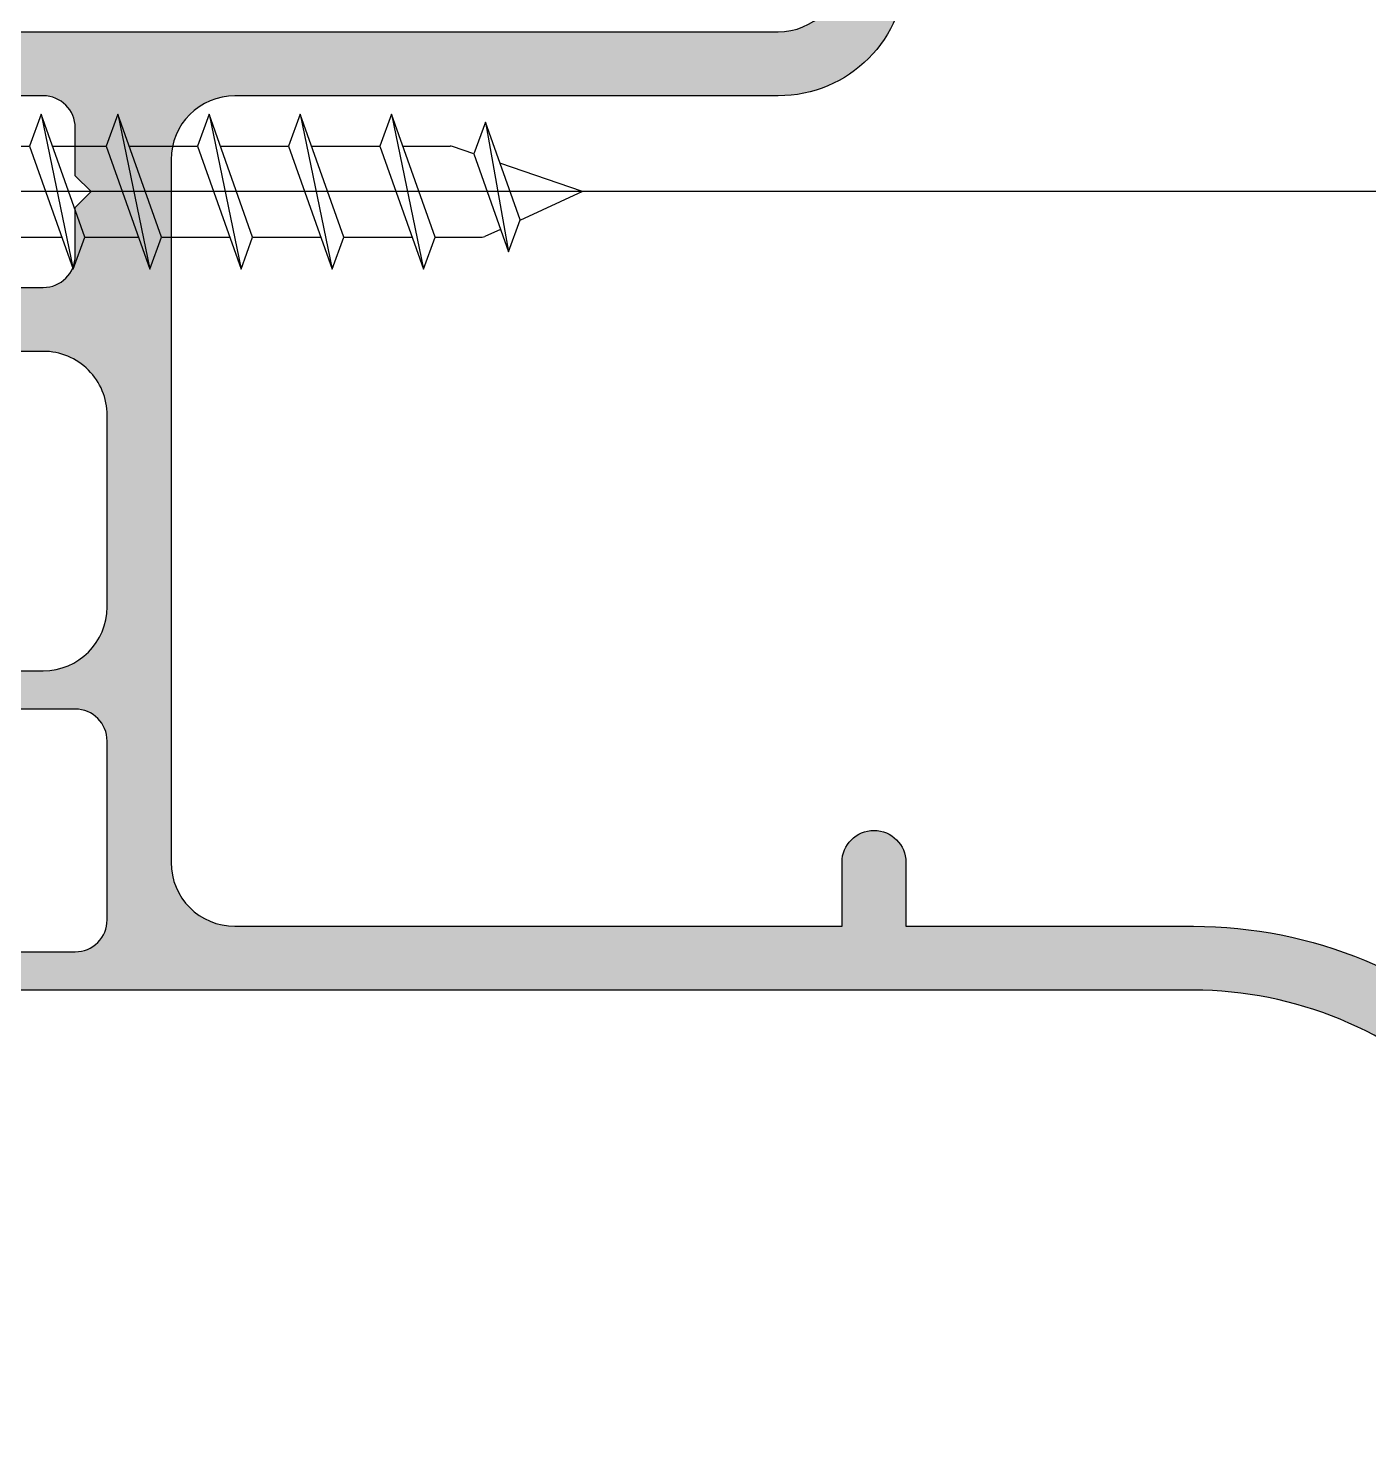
# Model space of a CAD drawing. Header units: millimetres. Extents: x 809 to 8159, y 33 to 4533.
# Drawn here: x 2922.956 to 2927.15, y 1919.876 to 1924.332 of the extents above; entities that cross this region are included whole.
import ezdxf

# ---------------------------------------------------------------- set-up
doc = ezdxf.new("R2010")
doc.units = ezdxf.units.MM
doc.linetypes.add('DASHDOT', pattern=[25.399999999999995, 12.7, -6.349999999999998, 0, -6.349999999999998])
for name, color, linetype in [('11', 11, 'Continuous'), ('EKSEN', 11, 'Continuous'), ('GORUNUS-TARAMA', 11, 'Continuous')]:
    doc.layers.add(name, color=color, linetype=linetype)

# ---------------------------------------------------------------- blocks, each defined once
blk = doc.blocks.new('ajsdfxcvzx')
h = blk.add_hatch(color=256)
edge = h.paths.add_edge_path(flags=16)
edge.add_arc((34882.55768819842, -6671.153415649256), 1.400000000000043, 1.8758328224066645e-12, 45, ccw=False)
edge.add_line((34883.95768819842, -6671.153415649256), (34883.95768819842, -6672.053415649256))
edge.add_line((34883.95768819842, -6672.053415649257), (34884.15768819842, -6672.053415649257))
edge.add_arc((34884.15768819842, -6672.153415649256), 0.1, -90, 90, ccw=False)
edge.add_line((34884.15768819842, -6672.253415649257), (34883.95768819842, -6672.253415649257))
edge.add_line((34883.95768819842, -6672.253415649257), (34883.95768819842, -6674.153415649256))
edge.add_arc((34884.15768819842, -6674.153415649256), 0.2, 180, 270)
edge.add_line((34884.15768819842, -6674.353415649257), (34884.75768819842, -6674.353415649257))
edge.add_line((34884.75768819843, -6674.353415649257), (34885.75768819843, -6674.353415649257))
edge.add_line((34885.75768819843, -6674.353415649257), (34886.35768819843, -6674.353415649257))
edge.add_arc((34886.35768819843, -6674.153415649256), 0.2, 270, 360)
edge.add_line((34886.55768819842, -6674.153415649256), (34886.55768819842, -6672.453415649256))
edge.add_arc((34886.95768819842, -6672.453415649256), 0.4, 90, 180.0000000000016, ccw=False)
edge.add_line((34886.95768819842, -6672.053415649257), (34888.55768819842, -6672.053415649257))
edge.add_line((34888.55768819842, -6672.053415649257), (34888.55768819842, -6665.153415649257))
edge.add_line((34888.55768819842, -6665.153415649256), (34881.65768819842, -6665.153415649256))
edge.add_line((34881.65768819842, -6665.153415649256), (34881.65768819842, -6666.753415649257))
edge.add_arc((34881.25768819843, -6666.753415649257), 0.4, -90, 1.5916157281026244e-12, ccw=False)
edge.add_line((34881.25768819843, -6667.153415649256), (34879.55768819843, -6667.153415649256))
edge.add_arc((34879.55768819842, -6667.353415649257), 0.2, 90, 180)
edge.add_line((34879.35768819843, -6667.353415649257), (34879.35768819843, -6667.953415649257))
edge.add_line((34879.35768819843, -6667.953415649256), (34879.35768819843, -6668.953415649256))
edge.add_line((34879.35768819843, -6668.953415649256), (34879.35768819843, -6669.553415649257))
edge.add_arc((34879.55768819842, -6669.553415649257), 0.2, 180, 270)
edge.add_line((34879.55768819842, -6669.753415649257), (34881.45768819842, -6669.753415649257))
edge.add_line((34881.45768819842, -6669.753415649257), (34881.45768819842, -6669.553415649257))
edge.add_arc((34881.55768819842, -6669.553415649257), 0.1, 0, 180, ccw=False)
edge.add_line((34881.65768819842, -6669.553415649257), (34881.65768819842, -6669.753415649257))
edge.add_line((34881.65768819842, -6669.753415649257), (34882.55768819842, -6669.753415649257))
edge.add_arc((34882.55768819842, -6671.153415649256), 1.400000000000028, 44.99999999999949, 89.99999999999818, ccw=False)
edge = h.paths.add_edge_path()
edge.add_line((34885.75768819843, -6675.653415649256), (34885.75768819843, -6674.753415649257))
edge.add_arc((34885.55768819842, -6674.753415649257), 0.2, 1.6284e-12, 90)
edge.add_line((34885.55768819842, -6674.553415649257), (34884.95768819842, -6674.553415649257))
edge.add_arc((34884.95768819842, -6674.753415649257), 0.2, 90, 180)
edge.add_line((34884.75768819843, -6674.753415649257), (34884.75768819843, -6675.153415649257))
edge.add_line((34884.75768819843, -6675.153415649256), (34884.55768819843, -6675.153415649256))
edge.add_arc((34884.55768819842, -6675.103415649257), 0.05, 180, 270, ccw=False)
edge.add_line((34884.50768819843, -6675.103415649257), (34884.50768819843, -6675.033415649257))
edge.add_line((34884.50768819843, -6675.033415649256), (34884.63768819843, -6675.033415649256))
edge.add_line((34884.63768819843, -6675.033415649256), (34884.63768819843, -6674.653415649256))
edge.add_arc((34884.53768819843, -6674.653415649256), 0.1, 3.2569e-12, 90)
edge.add_line((34884.53768819843, -6674.553415649257), (34883.97768819843, -6674.553415649257))
edge.add_arc((34883.97768819843, -6674.653415649256), 0.1, 90, 180)
edge.add_line((34883.87768819842, -6674.653415649256), (34883.87768819842, -6675.033415649256))
edge.add_line((34883.87768819842, -6675.033415649256), (34884.00768819843, -6675.033415649256))
edge.add_line((34884.00768819843, -6675.033415649256), (34884.00768819843, -6675.103415649256))
edge.add_arc((34883.95768819842, -6675.103415649257), 0.05, 270, 359.9999999999088, ccw=False)
edge.add_line((34883.95768819842, -6675.153415649256), (34883.75768819843, -6675.153415649256))
edge.add_line((34883.75768819843, -6675.153415649256), (34883.75768819843, -6671.153415649256))
edge.add_arc((34882.55768819842, -6671.153415649256), 1.200000000000091, 1.6284e-12, 45.00000000000114)
edge.add_arc((34882.55768819842, -6671.153415649256), 1.199999999999945, 45.00000000000306, 90.00000000000216)
edge.add_line((34882.55768819842, -6669.953415649256), (34878.55768819842, -6669.953415649256))
edge.add_line((34878.55768819842, -6669.953415649256), (34878.55768819842, -6669.753415649257))
edge.add_arc((34878.60768819843, -6669.753415649257), 0.05, 90.00000000010408, 180.000000000013, ccw=False)
edge.add_line((34878.60768819843, -6669.703415649256), (34878.67768819843, -6669.703415649256))
edge.add_line((34878.67768819843, -6669.703415649256), (34878.67768819843, -6669.833415649256))
edge.add_line((34878.67768819843, -6669.833415649256), (34879.05768819843, -6669.833415649256))
edge.add_arc((34879.05768819842, -6669.733415649256), 0.1, 270, 360)
edge.add_line((34879.15768819842, -6669.733415649256), (34879.15768819842, -6669.173415649257))
edge.add_arc((34879.05768819842, -6669.173415649257), 0.1000000000000454, 359.9999999999772, 449.9999999999739)
edge.add_line((34879.05768819842, -6669.073415649256), (34878.67768819843, -6669.073415649256))
edge.add_line((34878.67768819843, -6669.073415649256), (34878.67768819843, -6669.203415649256))
edge.add_line((34878.67768819843, -6669.203415649256), (34878.60768819843, -6669.203415649256))
edge.add_arc((34878.60768819843, -6669.153415649256), 0.05, 180, 270, ccw=False)
edge.add_line((34878.55768819842, -6669.153415649256), (34878.55768819842, -6668.953415649256))
edge.add_line((34878.55768819842, -6668.953415649256), (34878.95768819842, -6668.953415649256))
edge.add_arc((34878.95768819842, -6668.753415649257), 0.2, 270, 360)
edge.add_line((34879.15768819842, -6668.753415649257), (34879.15768819842, -6668.153415649256))
edge.add_arc((34878.95768819842, -6668.153415649256), 0.2, 1.6284e-12, 90)
edge.add_line((34878.95768819842, -6667.953415649256), (34878.05768819842, -6667.953415649256))
edge.add_line((34878.05768819842, -6667.953415649256), (34878.05768819842, -6667.813415649256))
edge.add_arc((34878.11768819843, -6667.813415649256), 0.06000000000003639, 90, 180, ccw=False)
edge.add_line((34878.11768819843, -6667.753415649257), (34878.11768819843, -6667.683415649257))
edge.add_arc((34878.14768819843, -6667.683415649257), 0.02999999999992724, 90, 179.9999999999892, ccw=False)
edge.add_line((34878.14768819843, -6667.653415649256), (34878.18768819843, -6667.653415649256))
edge.add_arc((34878.18768819842, -6667.683415649257), 0.02999999999994998, 4.3428372009657323e-11, 90.00000000008691, ccw=False)
edge.add_line((34878.21768819842, -6667.683415649257), (34878.21768819842, -6667.753415649257))
edge.add_line((34878.21768819842, -6667.753415649257), (34878.95768819842, -6667.753415649257))
edge.add_arc((34878.95768819842, -6667.653415649256), 0.1, 270, 360)
edge.add_line((34879.05768819842, -6667.653415649256), (34879.05768819842, -6667.503415649257))
edge.add_line((34879.05768819842, -6667.503415649257), (34879.10768819842, -6667.453415649256))
edge.add_line((34879.10768819843, -6667.453415649256), (34879.05768819843, -6667.403415649256))
edge.add_line((34879.05768819842, -6667.403415649256), (34879.05768819842, -6667.253415649257))
edge.add_arc((34878.95768819842, -6667.253415649257), 0.1, 0, 90)
edge.add_line((34878.95768819842, -6667.153415649256), (34878.21768819842, -6667.153415649256))
edge.add_line((34878.21768819842, -6667.153415649256), (34878.21768819842, -6667.223415649256))
edge.add_arc((34878.18768819842, -6667.223415649257), 0.02999999999997271, 269.99999999991314, 359.9999999999566, ccw=False)
edge.add_line((34878.18768819842, -6667.253415649257), (34878.14768819842, -6667.253415649257))
edge.add_arc((34878.14768819843, -6667.223415649257), 0.02999999999993292, 180.0000000000109, 270, ccw=False)
edge.add_line((34878.11768819843, -6667.223415649257), (34878.11768819843, -6667.153415649256))
edge.add_arc((34878.11768819843, -6667.093415649257), 0.06000000000003639, 180, 270, ccw=False)
edge.add_line((34878.05768819842, -6667.093415649257), (34878.05768819842, -6666.953415649256))
edge.add_line((34878.05768819842, -6666.953415649256), (34881.25768819843, -6666.953415649256))
edge.add_arc((34881.25768819843, -6666.753415649257), 0.2, 270, 360)
edge.add_line((34881.45768819842, -6666.753415649257), (34881.45768819842, -6666.483415649257))
edge.add_line((34881.45768819842, -6666.483415649256), (34881.48768819842, -6666.453415649256))
edge.add_line((34881.48768819842, -6666.453415649256), (34881.45768819842, -6666.423415649257))
edge.add_line((34881.45768819842, -6666.423415649257), (34881.45768819842, -6665.953415649256))
edge.add_line((34881.45768819842, -6665.953415649256), (34881.45768819842, -6665.803415649257))
edge.add_arc((34881.40768819842, -6665.803415649257), 0.05, 0, 90)
edge.add_line((34881.40768819842, -6665.753415649257), (34881.31053091089, -6665.753415649257))
edge.add_arc((34881.31053091089, -6665.803415649257), 0.04999999999992042, 90.00000000005213, 135.0000000000276)
edge.add_line((34881.27517557184, -6665.768060310197), (34881.26233285936, -6665.780903022672))
edge.add_arc((34881.29768819842, -6665.816258361731), 0.05000000000000041, 135.0000000000092, 180.000000000013)
edge.add_line((34881.24768819843, -6665.816258361731), (34881.24768819843, -6665.903415649257))
edge.add_arc((34881.19768819842, -6665.903415649256), 0.05, -90, 0, ccw=False)
edge.add_line((34881.19768819842, -6665.953415649256), (34880.75768819843, -6665.953415649256))
edge.add_line((34880.75768819843, -6665.953415649256), (34880.75768819843, -6665.753415649257))
edge.add_arc((34880.80768819842, -6665.753415649257), 0.05, 90, 180, ccw=False)
edge.add_line((34880.80768819842, -6665.703415649256), (34880.87768819842, -6665.703415649256))
edge.add_line((34880.87768819842, -6665.703415649256), (34880.87768819842, -6665.793415649257))
edge.add_line((34880.87768819842, -6665.793415649257), (34881.0169775203, -6665.793415649257))
edge.add_arc((34881.01697752031, -6665.743415649256), 0.05, 270, 315)
edge.add_line((34881.05233285937, -6665.778770988316), (34881.22304353749, -6665.608060310197))
edge.add_arc((34881.25839887654, -6665.643415649257), 0.05000000000000443, 90, 135.0000000000046, ccw=False)
edge.add_line((34881.25839887654, -6665.593415649257), (34881.35768819842, -6665.593415649257))
edge.add_arc((34881.35768819843, -6665.493415649256), 0.1, 270, 360)
edge.add_line((34881.45768819842, -6665.493415649256), (34881.45768819842, -6665.213415649257))
edge.add_arc((34881.35768819843, -6665.213415649257), 0.1, 0, 90)
edge.add_line((34881.35768819843, -6665.113415649257), (34880.87768819842, -6665.113415649257))
edge.add_line((34880.87768819842, -6665.113415649257), (34880.87768819842, -6665.203415649257))
edge.add_line((34880.87768819842, -6665.203415649256), (34880.80768819842, -6665.203415649256))
edge.add_arc((34880.80768819842, -6665.153415649256), 0.05, 180, 270, ccw=False)
edge.add_line((34880.75768819843, -6665.153415649256), (34880.75768819843, -6664.953415649256))
edge.add_line((34880.75768819843, -6664.953415649256), (34888.75768819843, -6664.953415649256))
edge.add_line((34888.75768819843, -6664.953415649256), (34888.75768819843, -6672.953415649256))
edge.add_line((34888.75768819843, -6672.953415649256), (34888.55768819843, -6672.953415649256))
edge.add_arc((34888.55768819842, -6672.903415649256), 0.05, 180, 270, ccw=False)
edge.add_line((34888.50768819843, -6672.903415649256), (34888.50768819843, -6672.833415649256))
edge.add_line((34888.50768819843, -6672.833415649256), (34888.59768819842, -6672.833415649256))
edge.add_line((34888.59768819842, -6672.833415649256), (34888.59768819842, -6672.353415649257))
edge.add_arc((34888.49768819843, -6672.353415649257), 0.1, 0, 90)
edge.add_line((34888.49768819843, -6672.253415649257), (34888.21768819843, -6672.253415649257))
edge.add_arc((34888.21768819842, -6672.353415649257), 0.1, 90, 180)
edge.add_line((34888.11768819843, -6672.353415649257), (34888.11768819843, -6672.452704971139))
edge.add_arc((34888.06768819843, -6672.452704971138), 0.05, 314.99999999993094, 359.9999999999544, ccw=False)
edge.add_line((34888.10304353749, -6672.488060310197), (34887.93233285937, -6672.658770988316))
edge.add_arc((34887.96768819842, -6672.694126327375), 0.05000000000000041, 135.0000000000092, 180.000000000013)
edge.add_line((34887.91768819842, -6672.694126327375), (34887.91768819842, -6672.833415649256))
edge.add_line((34887.91768819842, -6672.833415649256), (34888.00768819843, -6672.833415649256))
edge.add_line((34888.00768819843, -6672.833415649256), (34888.00768819843, -6672.903415649256))
edge.add_arc((34887.95768819842, -6672.903415649256), 0.05, -90, 0, ccw=False)
edge.add_line((34887.95768819842, -6672.953415649256), (34887.75768819843, -6672.953415649256))
edge.add_line((34887.75768819843, -6672.953415649256), (34887.75768819843, -6672.513415649257))
edge.add_arc((34887.80768819842, -6672.513415649257), 0.05, 90, 180, ccw=False)
edge.add_line((34887.80768819842, -6672.463415649257), (34887.89484548595, -6672.463415649257))
edge.add_arc((34887.89484548595, -6672.413415649256), 0.04999999999998864, 270, 315.0000000000092)
edge.add_line((34887.93020082501, -6672.448770988316), (34887.94304353748, -6672.435928275841))
edge.add_arc((34887.90768819842, -6672.400572936782), 0.04999999999995219, 314.9999999999171, 359.9999999998827)
edge.add_line((34887.95768819842, -6672.400572936782), (34887.95768819842, -6672.303415649257))
edge.add_arc((34887.90768819842, -6672.303415649257), 0.05, 0, 90)
edge.add_line((34887.90768819842, -6672.253415649257), (34887.75768819842, -6672.253415649257))
edge.add_line((34887.75768819843, -6672.253415649257), (34887.28768819843, -6672.253415649257))
edge.add_line((34887.28768819843, -6672.253415649257), (34887.25768819843, -6672.223415649257))
edge.add_line((34887.25768819843, -6672.223415649257), (34887.22768819843, -6672.253415649257))
edge.add_line((34887.22768819843, -6672.253415649257), (34886.95768819842, -6672.253415649257))
edge.add_arc((34886.95768819842, -6672.453415649256), 0.2, 90, 180)
edge.add_line((34886.75768819843, -6672.453415649256), (34886.75768819843, -6675.653415649256))
edge.add_line((34886.75768819843, -6675.653415649256), (34886.61768819843, -6675.653415649256))
edge.add_arc((34886.61768819843, -6675.593415649257), 0.06000000000003639, 180, 270, ccw=False)
edge.add_line((34886.55768819842, -6675.593415649257), (34886.48768819842, -6675.593415649257))
edge.add_arc((34886.48768819842, -6675.563415649256), 0.02999999999992724, 180, 270, ccw=False)
edge.add_line((34886.45768819842, -6675.563415649256), (34886.45768819842, -6675.523415649256))
edge.add_arc((34886.48768819842, -6675.523415649256), 0.02999999999997271, 90.00000000008691, 180.0000000001303, ccw=False)
edge.add_line((34886.48768819842, -6675.493415649256), (34886.55768819842, -6675.493415649256))
edge.add_line((34886.55768819842, -6675.493415649256), (34886.55768819842, -6674.753415649257))
edge.add_arc((34886.45768819842, -6674.753415649257), 0.1, 0, 90)
edge.add_line((34886.45768819842, -6674.653415649256), (34886.30768819842, -6674.653415649256))
edge.add_line((34886.30768819842, -6674.653415649256), (34886.25768819843, -6674.603415649256))
edge.add_line((34886.25768819843, -6674.603415649257), (34886.20768819842, -6674.653415649257))
edge.add_line((34886.20768819842, -6674.653415649256), (34886.05768819842, -6674.653415649256))
edge.add_arc((34886.05768819842, -6674.753415649257), 0.1, 90, 180)
edge.add_line((34885.95768819842, -6674.753415649257), (34885.95768819842, -6675.493415649256))
edge.add_line((34885.95768819842, -6675.493415649256), (34886.02768819842, -6675.493415649256))
edge.add_arc((34886.02768819842, -6675.523415649256), 0.02999999999994998, -1.3028511602897197e-10, 89.9999999999132, ccw=False)
edge.add_line((34886.05768819842, -6675.523415649257), (34886.05768819842, -6675.563415649257))
edge.add_arc((34886.02768819842, -6675.563415649256), 0.02999999999992724, -90, 0, ccw=False)
edge.add_line((34886.02768819842, -6675.593415649257), (34885.95768819842, -6675.593415649257))
edge.add_arc((34885.89768819843, -6675.593415649257), 0.06000000000003639, -90, 0, ccw=False)
edge.add_line((34885.89768819843, -6675.653415649256), (34885.75768819843, -6675.653415649256))
at = {"elevation": -1.177796e-10}
for points in [[(34883.40621633585, -6670.304887511833, 0.1989123673796528), (34882.55768819842, -6669.953415649256), (34878.55768819842, -6669.953415649256)], [(34878.67768819843, -6669.833415649256), (34879.05768819842, -6669.833415649256, 0.4142135623730951), (34879.15768819842, -6669.733415649256), (34879.15768819842, -6669.173415649257, 0.4142135623730618), (34879.05768819842, -6669.073415649256), (34878.67768819843, -6669.073415649256)], [(34878.55768819842, -6668.953415649256), (34878.95768819842, -6668.953415649256, 0.4142135623730951), (34879.15768819842, -6668.753415649257), (34879.15768819842, -6668.153415649256, 0.4142135623730784), (34878.95768819842, -6667.953415649256), (34878.05768819842, -6667.953415649256)], [(34878.21768819842, -6667.753415649257), (34878.95768819842, -6667.753415649257, 0.4142135623730951), (34879.05768819842, -6667.653415649256), (34879.05768819842, -6667.503415649257), (34879.10768819843, -6667.453415649256), (34879.05768819842, -6667.403415649256), (34879.05768819842, -6667.253415649257, 0.4142135623730951), (34878.95768819842, -6667.153415649256), (34878.21768819842, -6667.153415649256)], [(34878.05768819842, -6666.953415649256), (34881.25768819843, -6666.953415649256, 0.4142135623730951), (34881.45768819842, -6666.753415649257)], [(34881.65768819842, -6666.753415649257, -0.4142135623731117), (34881.25768819843, -6667.153415649256), (34879.55768819842, -6667.153415649256, 0.4142135623730951), (34879.35768819843, -6667.353415649257), (34879.35768819843, -6667.953415649256), (34879.35768819843, -6668.953415649256), (34879.35768819843, -6669.553415649257, 0.4142135623730951), (34879.55768819842, -6669.753415649257), (34881.45768819842, -6669.753415649257), (34881.45768819842, -6669.553415649257, -0.9999999999999996), (34881.65768819842, -6669.553415649257), (34881.65768819842, -6669.753415649257), (34882.55768819842, -6669.753415649257, -0.198912367379652), (34883.54763769209, -6670.163466155595, -0.198912367379652)]]:
    blk.add_lwpolyline(points, format="xyb", dxfattribs=at)
at = {"layer": '11'}
for p, q in [((34878.95153740846, -6667.211091189474), (34878.9151378664, -6667.311098109385)), ((34878.95153740846, -6667.211091189474), (34879.05154432837, -6667.69574010904)), ((34879.08794387044, -6667.59573318913), (34878.95153740846, -6667.211091189474)), ((34879.08794387044, -6667.59573318913), (34878.95153740846, -6667.211091189474)), ((34879.19122335919, -6667.211091189474), (34879.15482381712, -6667.311098109385)), ((34879.19122335919, -6667.211091189474), (34879.29123027909, -6667.69574010904)), ((34879.32762982116, -6667.59573318913), (34879.19122335919, -6667.211091189474)), ((34879.32762982116, -6667.59573318913), (34879.19122335919, -6667.211091189474)), ((34879.47663265583, -6667.211091189474), (34879.44023311377, -6667.311098109385)), ((34879.47663265583, -6667.211091189474), (34879.57663957575, -6667.69574010904)), ((34879.61303911782, -6667.59573318913), (34879.47663265583, -6667.211091189474)), ((34879.61303911782, -6667.59573318913), (34879.47663265583, -6667.211091189474)), ((34879.76204195248, -6667.211091189474), (34879.72564241041, -6667.311098109385)), ((34879.76204195248, -6667.211091189474), (34879.8620488724, -6667.69574010904)), ((34879.89844841446, -6667.59573318913), (34879.76204195248, -6667.211091189474)), ((34879.89844841446, -6667.59573318913), (34879.76204195248, -6667.211091189474)), ((34880.04745124913, -6667.211091189474), (34880.01105170706, -6667.311098109385)), ((34880.04745124913, -6667.211091189474), (34880.14745816904, -6667.69574010904)), ((34880.18385771111, -6667.59573318913), (34880.04745124913, -6667.211091189474)), ((34880.18385771111, -6667.59573318913), (34880.04745124913, -6667.211091189474)), ((34880.34147643283, -6667.235386460934), (34880.30507689076, -6667.335393380844)), ((34880.34147643283, -6667.235386460934), (34880.41372969336, -6667.641774989557)), ((34880.45012923543, -6667.541768069647), (34880.34147643283, -6667.235386460934)), ((34878.74731713784, -6667.311098109385), (34878.9151378664, -6667.311098109385)), ((34878.9151378664, -6667.311098109385), (34879.05154432837, -6667.69574010904)), ((34878.98700308857, -6667.311098109385), (34879.15482381712, -6667.311098109385)), ((34879.15482381712, -6667.311098109385), (34879.29123027909, -6667.69574010904)), ((34879.2266890393, -6667.311098109385), (34879.44023311377, -6667.311098109385)), ((34879.44023311377, -6667.311098109385), (34879.57663957575, -6667.69574010904)), ((34879.51209833595, -6667.311098109385), (34879.72564241041, -6667.311098109385)), ((34879.72564241041, -6667.311098109385), (34879.8620488724, -6667.69574010904)), ((34879.7975076326, -6667.311098109385), (34880.01105170706, -6667.311098109385)), ((34880.01105170706, -6667.311098109385), (34880.14745816904, -6667.69574010904)), ((34880.08291692925, -6667.311098109385), (34880.23159545568, -6667.311098109385)), ((34880.30507689076, -6667.335393380844), (34880.23814364758, -6667.31220045919)), ((34880.30507689076, -6667.335393380844), (34880.41372969336, -6667.641774989557)), ((34880.64568137819, -6667.453415649256), (34880.38701034185, -6667.363783998448)), ((34880.64568137819, -6667.453415649256), (34880.44947905662, -6667.543554421218)), ((34880.38878589853, -6667.57143791767), (34880.33987809696, -6667.593907015579)), ((34880.41372969336, -6667.641774989557), (34880.45012923543, -6667.541768069647)), ((34878.84825791971, -6667.59573318913), (34879.01607864826, -6667.59573318913)), ((34879.05154432837, -6667.69574010904), (34879.08794387044, -6667.59573318913)), ((34879.08794387044, -6667.59573318913), (34879.25576459899, -6667.59573318913)), ((34879.29123027909, -6667.69574010904), (34879.32762982116, -6667.59573318913)), ((34879.32762982116, -6667.59573318913), (34879.54117389563, -6667.59573318913)), ((34879.57663957575, -6667.69574010904), (34879.61303911782, -6667.59573318913)), ((34879.61303911782, -6667.59573318913), (34879.82658319228, -6667.59573318913)), ((34879.8620488724, -6667.69574010904), (34879.89844841446, -6667.59573318913)), ((34879.89844841446, -6667.59573318913), (34880.11199248893, -6667.59573318913)), ((34880.14745816904, -6667.69574010904), (34880.18385771111, -6667.59573318913)), ((34880.18385771111, -6667.59573318913), (34880.33152872379, -6667.59573318913))]:
    blk.add_line(p, q, dxfattribs=at)
for centre, start, end in [((34880.23159545568, -6667.331098109385), 70.88837636348822, 90), ((34880.33152872379, -6667.57573318913), 270, 294.6748761339864)]:
    blk.add_arc(centre, 0.02, start, end, dxfattribs=at)
at = {"layer": 'EKSEN', "linetype": 'DASHDOT', "ltscale": 10}
blk.add_line((34889.2463343012, -6667.453415649256), (34874.81665405566, -6667.453415649256), dxfattribs=at)

msp = doc.modelspace()

# ---------------------------------------------------------------- block references
at = {"layer": 'GORUNUS-TARAMA'}
msp.add_blockref('ajsdfxcvzx', (-31955.95567726321, 8591.274052643628), dxfattribs=at)

doc.saveas('drawing.dxf')
